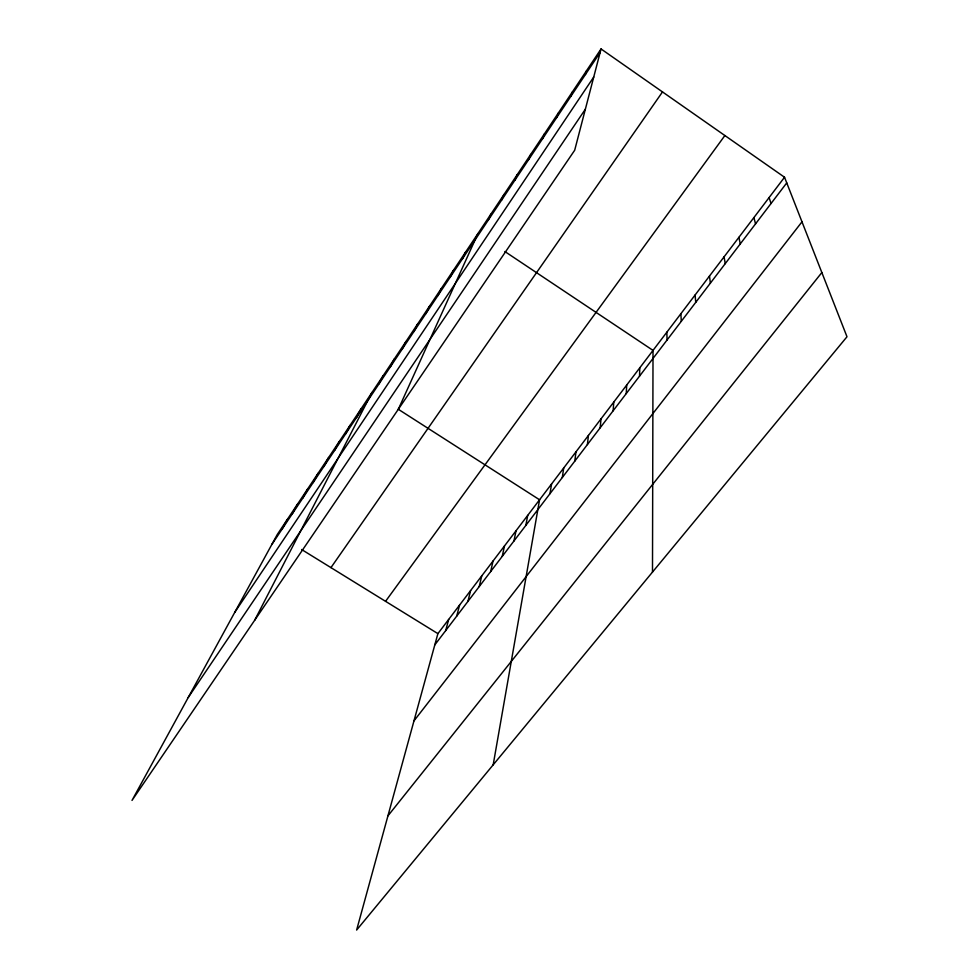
<?xml version="1.0" encoding="UTF-8"?>
<svg xmlns="http://www.w3.org/2000/svg" width="979" height="979" viewBox="0 0 979 979"><rect width="100%" height="100%" fill="white"/><g stroke="black" fill="none" stroke-linecap="round" stroke-linejoin="round"><path stroke-width="1.47" d="M652.491 572.103L653.017 350.396L504.883 251.542M639.544 376.132L639.776 367.847M626.254 393.57L626.695 385.077M613.135 410.788L613.772 402.075M600.188 427.786L601.02 418.877M587.4 444.576L588.416 435.459M574.783 461.146L575.982 451.833M562.313 477.507L563.696 468.011M550.002 493.673L551.556 483.993M493.183 764.844L539.564 499.779L398.233 409.234M525.833 525.405L527.718 515.37M513.963 540.971L516.019 530.777M502.251 556.353L504.466 545.988M490.675 571.552L493.037 561.04M479.233 586.568L481.741 575.897M467.925 601.412L470.593 590.582M456.752 616.072L459.567 605.108M601.045 48.95L574.685 150.252L132.006 800.418L277.29 534.485L601.045 48.95L784.534 177.248L846.994 336.764L356.625 930.05L437.894 633.633L784.534 177.248M445.714 630.562L448.663 619.45M585.418 74.526L586.58 70.635M570.928 96.248L572.323 92.014M556.647 117.651L558.275 113.099M542.562 138.749L544.41 133.878M528.684 159.553L530.753 154.364M515.003 180.063L517.279 174.58M501.505 200.291L503.989 194.515M488.203 220.226L490.871 214.168M398.331 409.271L477.948 233.565M462.504 258.725L465.551 252.141M450.107 277.314L453.338 270.473M437.87 295.658L441.26 288.572M425.792 313.757L429.353 306.427M413.86 331.624L417.592 324.073M402.1 349.258L405.979 341.487M390.474 366.672L394.513 358.681M379.008 383.866L383.193 375.667M254.638 620.319L372.008 392.432M356.491 417.605L360.97 408.989M345.44 434.162L350.054 425.351M334.537 450.511L339.285 441.517M323.755 466.653L328.638 457.474M313.121 482.61L318.114 473.249M302.597 498.372L307.724 488.839M292.207 513.938L297.457 504.234M281.952 529.321L287.312 519.457M271.807 544.52L600.115 52.499M234.752 612.352L593.739 77.035M188.225 697.513L585.369 109.195M330.951 567.624L662.502 91.916M385.555 601.326L724.876 135.543M434.811 644.88L786.749 182.889M413.982 720.85L801.985 221.817M387.941 815.85L821.846 272.541M301.63 549.525L437.894 633.633M769.102 197.562L771.036 203.51M753.891 217.607L755.555 223.836M738.888 237.359L740.295 243.881M724.081 256.841L725.231 263.645M709.481 276.066L710.387 283.139M695.078 295.034L695.751 302.352M680.87 313.733L681.298 321.308M666.858 332.187L667.054 340.019"/></g></svg>
